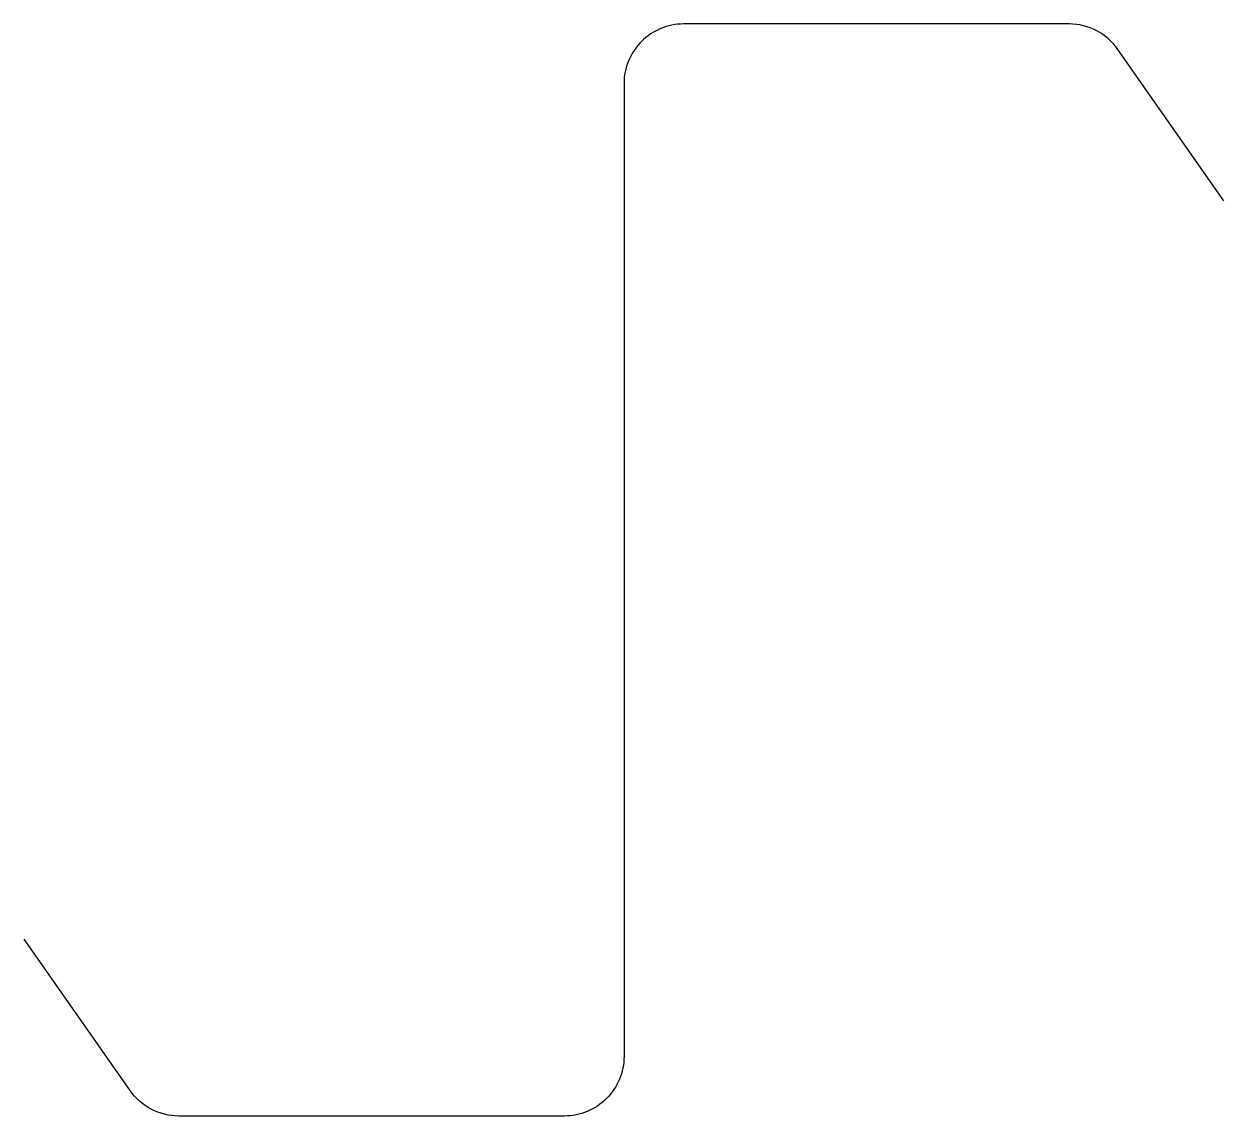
# Model space of a CAD drawing. Extents: x -1.89 to 1.89, y 0.03 to 3.47.
import ezdxf

# ---------------------------------------------------------------- set-up
doc = ezdxf.new("R2010")
doc.units = 0
doc.header["$LTSCALE"] = 16
doc.header["$MEASUREMENT"] = 0
doc.layers.get('0').update_dxf_attribs({"linetype": 'CONTINUOUS'})

msp = doc.modelspace()

# ---------------------------------------------------------------- linework, layer by layer
msp.add_lwpolyline([(1.89, 2.913), (1.556, 3.39, 0.244698), (1.4024, 3.47), (0.1875, 3.47, 0.414214), (0, 3.2825), (0, 0.2175, -0.414214), (-0.1875, 0.03), (-1.4024, 0.03, -0.244698), (-1.556, 0.11), (-1.89, 0.587)], format="xyb")

doc.saveas('drawing.dxf')
